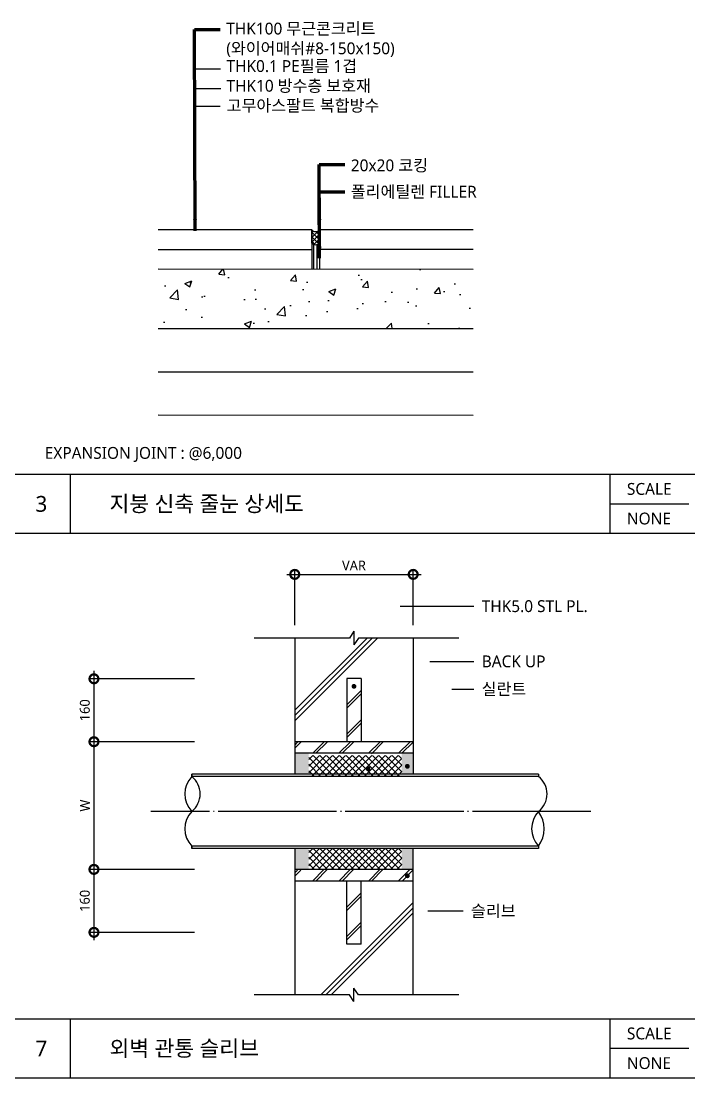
# Model space of a CAD drawing. Header units: millimetres. Extents: x 465 to 41696, y 198 to 5730.
# Drawn here: x 3926 to 5617, y 2970 to 5648 of the extents above; entities that cross this region are included whole.
import ezdxf
from ezdxf.enums import TextEntityAlignment as Align

# ---------------------------------------------------------------- set-up
doc = ezdxf.new("R2010")
doc.units = ezdxf.units.MM
doc.header["$LTSCALE"] = 200
doc.linetypes.add('CEN', pattern=[62, 60, -1, 0, -1])
doc.linetypes.add('CEN-GAUN', pattern=[32.2, 30, -1, 0.2, -1])
doc.layers.get('DEFPOINTS').update_dxf_attribs({"color": 137})
for name, color, linetype in [('01단열재', 252, 'Continuous'), ('01하지철물', 8, 'Continuous'), ('3', 3, 'Continuous'), ('A-CON', 2, 'Continuous'), ('cen', 1, 'CEN'), ('CON', 2, 'Continuous'), ('DIM', 7, 'Continuous'), ('HAT', 8, 'Continuous'), ('HAT-8', 8, 'Continuous'), ('HAT-9', 9, 'Continuous'), ('LEAD', 6, 'Continuous'), ('LED', 7, 'Continuous'), ('SEC-6', 6, 'Continuous'), ('SEC-7', 7, 'Continuous'), ('SYM', 7, 'Continuous'), ('TABLE', 7, 'Continuous'), ('TEXT', 3, 'Continuous'), ('TXT-LINE', 6, 'Continuous'), ('X-ER', 15, 'ER-X')]:
    doc.layers.add(name, color=color, linetype=linetype)
doc.styles.add('arial', font='arial.ttf')
doc.styles.add('HB-tx', font='malgun.ttf', dxfattribs={"width": 0.9})
doc.styles.get("Standard").update_dxf_attribs({"font": 'arial.ttf'})
doc.styles.add('스타일1', font='malgun.ttf')
doc.linetypes.add('ER-X', pattern='A,10,-0.8,["X",Standard,S=0.6,R=0,X=-0.15,Y=-0.3],-0.8', length=11.6)
doc.linetypes.add('INSUL150', pattern='A,0.00254,-2.54,[134,ltypeshp.shx,S=18.75,R=0,X=-2.54,Y=0],-69.92,[134,ltypeshp.shx,S=18.75,R=180,X=2.54,Y=0],-2.54', length=75.00254)
doc.dimstyles.new('CJA$0', dxfattribs={"dimscale": 300, "dimtxt": 2.7, "dimasz": 1, "dimexe": 2, "dimexo": 3, "dimgap": 1, "dimtad": 1, "dimdec": 0, "dimzin": 1, "dimdsep": 46, "dimtxsty": 'arial', "dimblk": 'DOT', "dimcen": 0.09, "dimdle": 1, "dimclrd": 256, "dimclre": 256, "dimclrt": 3, "dimadec": 0, "dimazin": 0, "dimtfac": 1, "dimtdec": 0, "dimtmove": 2, "dimatfit": 3, "dimldrblk": 'DOT', "dimfxl": 1, "dimtolj": 1, "dimtzin": 1, "dimarcsym": 0})
doc.dimstyles.get("Standard").update_dxf_attribs({"dimtxt": 0.18, "dimasz": 0.18, "dimexe": 0.18, "dimexo": 0.0625, "dimgap": 0.09, "dimtad": 0, "dimtih": 1, "dimtoh": 1, "dimdec": 4, "dimzin": 0, "dimdsep": 46, "dimtxsty": 'Standard', "dimcen": 0.09, "dimadec": 0, "dimazin": 0, "dimtfac": 1, "dimtdec": 4, "dimtofl": 0, "dimtmove": 0, "dimatfit": 3, "dimfxl": 1, "dimtolj": 1, "dimtzin": 0, "dimarcsym": 0})

# ---------------------------------------------------------------- blocks, each defined once
blk = doc.blocks.new('*X3')
at = {"color": 0}
for p, q in [((231.86, 2488.94), (245.88, 2502.97)), ((231.93, 2494.67), (240.23, 2502.97)), ((231.99, 2500.39), (234.57, 2502.97)), ((247.29, 2484.97), (231.99, 2500.27)), ((233.54, 2484.97), (251.54, 2502.97)), ((252.95, 2484.97), (234.95, 2502.97)), ((239.2, 2484.97), (257.2, 2502.97)), ((258.61, 2484.97), (240.61, 2502.97)), ((244.85, 2484.97), (262.85, 2502.97)), ((264.26, 2484.97), (246.26, 2502.97)), ((250.51, 2484.97), (268.51, 2502.97)), ((269.92, 2484.97), (251.92, 2502.97)), ((256.17, 2484.97), (274.17, 2502.97)), ((275.58, 2484.97), (257.58, 2502.97)), ((261.82, 2484.97), (279.82, 2502.97)), ((281.23, 2484.97), (263.23, 2502.97)), ((267.48, 2484.97), (285.48, 2502.97)), ((286.89, 2484.97), (268.89, 2502.97)), ((273.14, 2484.97), (291.14, 2502.97)), ((292.55, 2484.97), (274.55, 2502.97)), ((278.79, 2484.97), (296.79, 2502.97)), ((298.2, 2484.97), (280.2, 2502.97)), ((284.45, 2484.97), (302.45, 2502.97)), ((303.86, 2484.97), (285.86, 2502.97)), ((290.11, 2484.97), (308.11, 2502.97)), ((309.52, 2484.97), (291.52, 2502.97)), ((295.77, 2484.97), (312.02, 2501.23)), ((312.02, 2488.12), (297.18, 2502.97)), ((301.42, 2484.97), (312.02, 2495.57)), ((312.02, 2493.78), (302.83, 2502.97)), ((312.02, 2499.43), (308.49, 2502.97)), ((235.98, 2484.97), (231.86, 2489.09)), ((241.64, 2484.97), (231.93, 2494.68)), ((307.08, 2484.97), (312.02, 2489.91))]:
    blk.add_line(p, q, dxfattribs=at)
blk = doc.blocks.new('_DotSmall')
at = {"color": 0, "linetype": 'ByBlock', "const_width": 0.5}
blk.add_lwpolyline([(-0.0625, 0, 1), (0.0625, 0, 1)], format="xyb", close=True, dxfattribs=at)
blk = doc.blocks.new('*D42')
at = {"layer": 'DEFPOINTS', "color": 0, "transparency": 16777216}
for p in [(4919.2, 4245.9), (4619.2, 4087.5), (4919.2, 4087.5)]:
    blk.add_point(p, dxfattribs=at)
at = {"layer": 'DIM', "color": 7, "lineweight": -2, "transparency": 16777216}
for p, q in [((4599.2, 4245.9), (4939.2, 4245.9)), ((4619.2, 4117.5), (4619.2, 4255.9)), ((4919.2, 4117.5), (4919.2, 4255.9))]:
    blk.add_line(p, q, dxfattribs=at)
at = {"layer": 'DIM', "color": 7, "lineweight": -2, "transparency": 16777216, "xscale": 45, "yscale": 45, "zscale": 45, "rotation": 180}
blk.add_blockref('_DotSmall', (4619.2, 4245.9), dxfattribs=at)
at = {"layer": 'DIM', "color": 7, "lineweight": -2, "transparency": 16777216, "xscale": 45, "yscale": 45, "zscale": 45}
blk.add_blockref('_DotSmall', (4919.2, 4245.9), dxfattribs=at)
at = {"layer": 'DIM', "color": 3, "transparency": 16777216, "insert": (4769.2, 4268.4), "char_height": 25, "attachment_point": 5, "style": '스타일1'}
blk.add_mtext('\\A1;VAR', dxfattribs=at)
blk = doc.blocks.new('_DOT')
at = {"color": 0, "linetype": 'ByBlock'}
blk.add_line((-0.5, 0), (-1, 0), dxfattribs=at)
at = {"color": 0, "linetype": 'ByBlock', "const_width": 0.5}
blk.add_lwpolyline([(-0.25, 0, 1), (0.25, 0, 1)], format="xyb", close=True, dxfattribs=at)
blk = doc.blocks.new('*D43')
at = {"layer": 'DEFPOINTS', "color": 0, "transparency": 16777216}
for p in [(4395.3, 3981.3), (4110.6, 3821.8), (4395.3, 3821.8)]:
    blk.add_point(p, dxfattribs=at)
at = {"layer": 'DIM', "color": 7, "lineweight": -2, "transparency": 16777216}
for p, q in [((4110.6, 4001.3), (4110.6, 3801.8)), ((4365.3, 3981.3), (4100.6, 3981.3)), ((4365.3, 3821.8), (4100.6, 3821.8))]:
    blk.add_line(p, q, dxfattribs=at)
at = {"layer": 'DIM', "color": 7, "lineweight": -2, "transparency": 16777216, "xscale": 45, "yscale": 45, "zscale": 45}
for p, rotation in [((4110.6, 3981.3), 90), ((4110.6, 3821.8), 270)]:
    blk.add_blockref('_DotSmall', p, dxfattribs=dict(at, rotation=rotation))
at = {"layer": 'DIM', "color": 3, "transparency": 16777216, "insert": (4087.6, 3901.5), "char_height": 25, "attachment_point": 5, "rotation": 90, "style": '스타일1'}
blk.add_mtext('\\A1;160', dxfattribs=at)
blk = doc.blocks.new('*D44')
at = {"layer": 'DEFPOINTS', "color": 0, "transparency": 16777216}
for p in [(4395.3, 3498.3), (4110.6, 3338.7), (4395.3, 3338.7)]:
    blk.add_point(p, dxfattribs=at)
at = {"layer": 'DIM', "color": 7, "lineweight": -2, "transparency": 16777216}
for p, q in [((4110.6, 3518.3), (4110.6, 3318.7)), ((4365.3, 3498.3), (4100.6, 3498.3)), ((4365.3, 3338.7), (4100.6, 3338.7))]:
    blk.add_line(p, q, dxfattribs=at)
at = {"layer": 'DIM', "color": 7, "lineweight": -2, "transparency": 16777216, "xscale": 45, "yscale": 45, "zscale": 45}
for p, rotation in [((4110.6, 3498.3), 90), ((4110.6, 3338.7), 270)]:
    blk.add_blockref('_DotSmall', p, dxfattribs=dict(at, rotation=rotation))
at = {"layer": 'DIM', "color": 3, "transparency": 16777216, "insert": (4087.6, 3418.5), "char_height": 25, "attachment_point": 5, "rotation": 90, "style": '스타일1'}
blk.add_mtext('\\A1;160', dxfattribs=at)
blk = doc.blocks.new('*D45')
at = {"layer": 'DEFPOINTS', "color": 0, "transparency": 16777216}
for p in [(4395.3, 3821.8), (4110.6, 3498.3), (4395.3, 3498.3)]:
    blk.add_point(p, dxfattribs=at)
at = {"layer": 'DIM', "color": 7, "lineweight": -2, "transparency": 16777216}
for p, q in [((4110.6, 3841.8), (4110.6, 3478.3)), ((4365.3, 3821.8), (4100.6, 3821.8)), ((4365.3, 3498.3), (4100.6, 3498.3))]:
    blk.add_line(p, q, dxfattribs=at)
at = {"layer": 'DIM', "color": 7, "lineweight": -2, "transparency": 16777216, "xscale": 45, "yscale": 45, "zscale": 45}
for p, rotation in [((4110.6, 3821.8), 90), ((4110.6, 3498.3), 270)]:
    blk.add_blockref('_DotSmall', p, dxfattribs=dict(at, rotation=rotation))
at = {"layer": 'DIM', "color": 3, "transparency": 16777216, "insert": (4088.1, 3660), "char_height": 25, "attachment_point": 5, "rotation": 90, "style": '스타일1'}
blk.add_mtext('\\A1;W', dxfattribs=at)

msp = doc.modelspace()

# ---------------------------------------------------------------- hatches: boundary and pattern name
at = {"layer": 'HAT'}
h = msp.add_hatch(dxfattribs=at)
h.set_pattern_fill('AR-CONC', color=253)
h.set_pattern_definition([(50, (264.83, -1584.61), (182.1847, -15.939), [19.05, -209.55]), (355, (264.83, -1584.61), (-35.2434, 191.057), [15.24, -167.6406]), (100.4514, (280.02, -1585.94), (146.9412, 175.1178), [16.19, -178.0902]), (46.1842, (264.83, -1533.81), (271.079, -42.0423), [28.575, -314.325]), (96.6356, (287.42, -1537.32), (237.404, 247.426), [24.285, -267.136]), (351.184, (264.83, -1533.8), (237.404, 247.426), [22.86, -251.46]), (21, (290.23, -1546.51), (151.6144, -102.2652), [19.05, -209.55]), (326, (290.23, -1546.51), (61.802, 184.188), [15.24, -167.64]), (71.4514, (302.87, -1555.04), (213.4164, 81.9228), [16.19, -178.09]), (37.5, (264.83, -1584.61), (3.0886, 84.55504), [0, -165.608, 0, -170.18, 0, -168.275]), (7.5, (264.83, -1584.61), (66.8197, 100.1806), [0, -97.028, 0, -161.798, 0, -64.135]), (327.5, (208.19, -1584.61), (135.5906, -5.72874), [0, -63.5, 0, -198.12, 0, -262.89]), (317.5, (182.79, -1584.61), (148.1292, 25.4265), [0, -82.55, 0, -131.572, 0, -186.69])])
h.paths.add_polyline_path([(5068.4, 5018.9), (4273.3, 5019), (4273.3, 4869), (5068.4, 4868.9)])

# ---------------------------------------------------------------- linework, layer by layer
at = {"color": 0}
for p, q in [((4662.2, 5099.8), (4678.5, 5116)), ((4662.2, 5111.6), (4666.5, 5115.8)), ((4682.2, 5093.4), (4662.2, 5113.4)), ((4662.2, 5088), (4682.2, 5108)), ((4680.2, 5083.7), (4662.2, 5101.6)), ((4670.9, 5081.2), (4662.2, 5089.9)), ((4667.9, 5081.9), (4682.2, 5096.2)), ((4682.2, 5105.2), (4672.9, 5114.5)), ((4667.6, 5018.9), (4667.6, 5082)), ((4675.9, 5018.9), (4675.9, 5081.7))]:
    msp.add_line(p, q, dxfattribs=at)
at = {"layer": '01단열재', "linetype": 'INSUL150', "ltscale": 0.007}
msp.add_line((4273.3, 4759), (5071.2, 4758.9), dxfattribs=at)
at = {"layer": '01하지철물'}
msp.add_line((5071.2, 4648.9), (4273.3, 4649.1), dxfattribs=at)
at = {"layer": '3'}
for p, q in [((4662.2, 5118.9), (4273.3, 5119)), ((4662.2, 5118.9), (4662.2, 5018.9)), ((5071.2, 5118.9), (4682.2, 5118.9)), ((4682.2, 5118.9), (4682.2, 5018.9))]:
    msp.add_line(p, q, dxfattribs=at)
at = {"layer": 'A-CON'}
for points in [[(5071.2, 5018.9), (4273.3, 5019)], [(4273.3, 4869), (5071.2, 4868.9)]]:
    msp.add_lwpolyline(points, dxfattribs=at)
at = {"layer": 'cen', "linetype": 'CEN-GAUN', "ltscale": 0.05}
msp.add_line((5369.2, 3645.3), (4254.8, 3645.3), dxfattribs=at)
at = {"layer": 'CON'}
for p, q in [((4619.2, 4084.6), (4619.2, 3739.4)), ((4919.2, 4084.6), (4919.2, 3739.4)), ((4619.2, 3551.2), (4619.2, 3180.3)), ((4919.2, 3180.3), (4919.2, 3551.2))]:
    msp.add_line(p, q, dxfattribs=at)
at = {"layer": 'HAT-8'}
for p, q in [((4619.2, 3901.5), (4802.3, 4084.6)), ((4619.2, 3874.7), (4829.1, 4084.6)), ((4619.2, 3888.1), (4815.7, 4084.6)), ((4684.9, 3180.3), (4919.2, 3414.6)), ((4698.3, 3180.3), (4919.2, 3401.2)), ((4711.7, 3180.3), (4919.2, 3387.8))]:
    msp.add_line(p, q, dxfattribs=at)
at = {"layer": 'HAT-8', "linetype": 'Continuous'}
for p, q in [((4787.3, 3951.5), (4751.1, 3915.3)), ((4787.3, 3943.2), (4751.1, 3907)), ((4787.3, 3877.4), (4751.1, 3841.2)), ((4787.3, 3869.1), (4751.1, 3832.9)), ((4626.5, 3820.8), (4619.2, 3813.5)), ((4634.8, 3820.8), (4619.2, 3805.2)), ((4693, 3820.8), (4664.6, 3792.4)), ((4701.3, 3820.8), (4672.9, 3792.4)), ((4759.6, 3820.8), (4731.1, 3792.4)), ((4767.9, 3820.8), (4739.5, 3792.4)), ((4834.4, 3820.8), (4806, 3792.4)), ((4842.7, 3820.8), (4813.3, 3791.4)), ((4910.8, 3821.1), (4882.1, 3792.4)), ((4919.2, 3821.1), (4890.4, 3792.4)), ((4626.5, 3496.6), (4619.2, 3489.4)), ((4634.8, 3496.6), (4619.2, 3481.1)), ((4693, 3497.6), (4664.2, 3468.8)), ((4701.3, 3497.6), (4672.5, 3468.8)), ((4759.6, 3497.6), (4730.8, 3468.8)), ((4767.9, 3497.6), (4739.1, 3468.8)), ((4834.4, 3497.6), (4805.6, 3468.8)), ((4842.7, 3497.6), (4814, 3468.8)), ((4910.8, 3497.6), (4882.1, 3468.9)), ((4919.2, 3496.9), (4891, 3468.8)), ((4787.3, 3438.5), (4751.1, 3402.3)), ((4787.3, 3430.2), (4751.1, 3394)), ((4787.3, 3364.5), (4751.1, 3328.3)), ((4787.3, 3356.2), (4751.1, 3320))]:
    msp.add_line(p, q, dxfattribs=at)
at = {"layer": 'HAT-8', "color": 253}
for points in [[(4619.2, 3792.4), (4654.5, 3792.4), (4619.2, 3738.8), (4654.5, 3738.8)], [(4889.8, 3792.4), (4919.2, 3792.4), (4889.8, 3738.8), (4919.2, 3738.8)], [(4619.2, 3550.6), (4654.5, 3550.6), (4619.2, 3497.6), (4654.5, 3497.6)], [(4889.8, 3550.6), (4919.2, 3550.6), (4889.8, 3497.6), (4919.2, 3497.6)]]:
    msp.add_solid(points, dxfattribs=at)
at = {"layer": 'HAT-9'}
for p, q in [((4662.2, 5085.6), (4662.2, 5118.9)), ((4682.2, 5118.9), (4682.2, 5085.6))]:
    msp.add_line(p, q, dxfattribs=at)
for centre in [(4672.2, 5127.9), (4672.2, 5094.6)]:
    msp.add_arc(centre, 13.4, 221.8706, 318.1294, dxfattribs=at)
at = {"layer": 'LED'}
for points in [[(4770.7, 3964.7, 6.05, 6.05, 1), (4767.7, 3959.4, 6.05, 6.05, 1), (4770.7, 3964.7, 0, 0, 0), (4886.6, 4165.4, 0, 0, 0)], [(4806.3, 3756.1, 6.05, 6.05, 1), (4803.2, 3750.8, 6.05, 6.05, 1), (4806.3, 3756.1, 0, 0, 0), (4961.7, 4025.4, 0, 0, 0)], [(4906, 3762.2, 6.05, 6.05, 1), (4903, 3756.9, 6.05, 6.05, 1), (4906, 3762.2, 0, 0, 0), (5017.5, 3955.4, 0, 0, 0)], [(4906, 3479.4, 6.05, 6.05, -1), (4903, 3484.6, 6.05, 6.05, -1), (4906, 3479.4, 0, 0, 0), (4955.9, 3392.9, 0, 0, 0)]]:
    msp.add_lwpolyline(points, format="xyseb", dxfattribs=at)
for points in [[(4886.6, 4165.4), (5072.8, 4165.4)], [(4961.7, 4025.4), (5072.8, 4025.4)], [(5017.5, 3955.4), (5072.8, 3955.4)], [(4955.9, 3392.9), (5045.7, 3392.9)]]:
    msp.add_lwpolyline(points, dxfattribs=at)
at = {"layer": 'SEC-6', "linetype": 'Continuous'}
for p, q in [((4751.1, 3981.8), (4751.1, 3821.8)), ((4787.3, 3981.8), (4751.1, 3981.8)), ((4787.3, 3981.8), (4787.3, 3821.8)), ((4919.2, 3821.8), (4619.2, 3821.8)), ((4919.2, 3792.4), (4619.2, 3792.4)), ((4919.2, 3497.6), (4619.2, 3497.6)), ((4919.2, 3468.8), (4619.2, 3468.8)), ((4751.1, 3308.8), (4751.1, 3468.8)), ((4787.3, 3308.8), (4787.3, 3468.8)), ((4787.3, 3308.8), (4751.1, 3308.8))]:
    msp.add_line(p, q, dxfattribs=at)
at = {"layer": 'SEC-7', "linetype": 'Continuous'}
for p, q in [((4358.4, 3733.5), (4358.4, 3739.4)), ((4358.4, 3739.4), (4358.4, 3733.5)), ((5236.9, 3739.4), (4358.4, 3739.4)), ((5236.9, 3733.5), (4358.4, 3733.5)), ((5236.9, 3739.4), (5236.9, 3733.5)), ((4358.4, 3551.2), (4358.4, 3557.1)), ((4358.4, 3557.1), (4358.4, 3551.2)), ((5236.9, 3557.1), (4358.4, 3557.1)), ((5236.9, 3551.2), (4358.4, 3551.2)), ((5236.9, 3557.1), (5236.9, 3551.2))]:
    msp.add_line(p, q, dxfattribs=at)
at = {"layer": 'SYM'}
for p, q in [((4769.2, 4101.8), (4757.5, 4084.6)), ((4769.2, 4101.8), (4769.2, 4067.3)), ((4757.5, 4084.6), (4516.1, 4084.6)), ((4781, 4084.6), (4769.2, 4067.3)), ((5034.9, 4084.6), (4781, 4084.6)), ((4781, 3180.3), (4769.2, 3197.5)), ((4769.2, 3163.1), (4769.2, 3197.5)), ((4757.5, 3180.3), (4516.1, 3180.3)), ((4769.2, 3163.1), (4757.5, 3180.3)), ((5034.9, 3180.3), (4781, 3180.3))]:
    msp.add_line(p, q, dxfattribs=at)
at = {"layer": 'SYM', "color": 8}
for centre, radius, start, end in [((4404.6, 3689.4), 63.9, 136.3293, 223.6707), ((4323.5, 3689.4), 56.2, 308.3181, 51.6819), ((5202, 3689.4), 56.2, 308.3181, 51.6819), ((4404.6, 3601.2), 63.9, 136.3293, 223.6707), ((5283.1, 3601.2), 63.9, 136.3293, 223.6707), ((5174.1, 3601.2), 76.7, 324.8784, 35.1216)]:
    msp.add_arc(centre, radius, start, end, dxfattribs=at)
at = {"layer": 'TABLE', "color": 4}
for p, q in [((465, 4500), (7335, 4500)), ((4050, 4500), (4050, 4350)), ((5417.5, 4500), (5417.5, 4350)), ((5417.5, 4425), (5617.5, 4425)), ((465, 3120), (7335, 3120)), ((4050, 3120), (4050, 2970)), ((5417.5, 3120), (5417.5, 2970)), ((5417.5, 3045), (5617.5, 3045))]:
    msp.add_line(p, q, dxfattribs=at)
at = {"layer": 'TABLE', "color": 3}
for p, q in [((465, 4350), (7335, 4350)), ((465, 2970), (7335, 2970))]:
    msp.add_line(p, q, dxfattribs=at)
at = {"layer": 'TXT-LINE'}
for points in [[(4431.1, 5526.5), (4367.1, 5526.5)], [(4431.6, 5476.5), (4367.6, 5476.5)], [(4430.6, 5431.4), (4366.6, 5431.4)]]:
    msp.add_lwpolyline(points, dxfattribs=at)
at = {"layer": 'X-ER', "color": 15, "ltscale": 0.1}
for points in [[(4273.3, 5069), (4662.2, 5069)], [(5071.2, 5069), (4675.9, 5069)]]:
    msp.add_lwpolyline(points, dxfattribs=at)

# ---------------------------------------------------------------- block references
at = {"layer": 'HAT-8', "xscale": -2.941176470834762, "yscale": 2.941176470369101, "zscale": 2.941176470588212}
for p in [(5572.2, -3574.9), (5572.2, -3810.5)]:
    msp.add_blockref('*X3', p, dxfattribs=at)

# ---------------------------------------------------------------- texts
at = {"layer": 'TEXT', "color": 3, "style": '스타일1'}
for s, p in [('THK100 무근콘크리트', (4445.8, 5614)), ('(와이어매쉬#8-150x150)', (4445.8, 5564)), ('THK0.1 PE필름 1겹', (4446.3, 5519)), ('THK10 방수층 보호재', (4446.3, 5469)), ('고무아스팔트 복합방수', (4446.8, 5419))]:
    msp.add_text(s, height=30, dxfattribs=at).set_placement(p)
at = {"layer": 'TEXT', "style": '스타일1'}
for s, p in [('20x20 코킹', (4761.2, 5267.4)), ('폴리에틸렌 FILLER', (4761.2, 5200.6)), ('EXPANSION JOINT : @6,000', (3985.9, 4538.7))]:
    msp.add_text(s, height=30, dxfattribs=at).set_placement(p)
for s, p in [('SCALE', (5517.2, 4462.5)), ('NONE', (5516.3, 4387.4)), ('SCALE', (5517.2, 3082.5)), ('NONE', (5516.3, 3007.4))]:
    msp.add_text(s, height=30, dxfattribs=at).set_placement(p, align=Align.MIDDLE_CENTER)
for s, height, p in [('지붕 신축 줄눈 상세도', 40, (4150, 4424.9)), ('THK5.0 STL PL.', 30, (5092.8, 4165.4)), ('BACK UP', 30, (5092.8, 4025.4)), ('실란트', 30, (5092.8, 3955.4)), ('외벽 관통 슬리브', 40, (4150, 3044.9))]:
    msp.add_text(s, height=height, dxfattribs=at).set_placement(p, align=Align.MIDDLE_LEFT)
at = {"layer": 'TEXT', "color": 6, "style": '스타일1'}
for s, p in [('3', (3977.4, 4424.6)), ('7', (3977.4, 3044.6))]:
    msp.add_text(s, height=40, dxfattribs=at).set_placement(p, align=Align.MIDDLE_CENTER)
at = {"layer": 'TEXT', "style": '스타일1'}
msp.add_text('슬리브', height=30, rotation=360, dxfattribs=at).set_placement((5065.7, 3393), align=Align.MIDDLE_LEFT)

# ---------------------------------------------------------------- dimensions: what is measured, and where the dimension line sits
at = {"layer": 'DIM'}
dim = msp.add_linear_dim(base=(4919.2, 4245.9), p1=(4619.2, 4087.5), p2=(4919.2, 4087.5), text='VAR', dimstyle='CJA$0', override={"dimscale": 10, "dimtxt": 2.5, "dimasz": 4.5, "dimexe": 1, "dimzin": 8, "dimlunit": 6, "dimtxsty": '스타일1', "dimblk1": 'DotSmall', "dimblk2": 'DotSmall', "dimsah": 1, "dimcen": 1, "dimdle": 2, "dimclrd": 7, "dimclre": 7, "dimtix": 1, "dimfxl": 2, "dimtzin": 0}, dxfattribs=at)
dim.commit()
dim.dimension.update_dxf_attribs({"geometry": '*D42', "text_midpoint": (4769.2, 4268.4)})
for base, p1, p2, picture, middle in [((4110.5689, 3821.7796), (4395.3208, 3981.2913), (4395.3208, 3821.7796), '*D43', (4087.5849, 3901.5354)), ((4110.6, 3338.7), (4395.3, 3498.3), (4395.3, 3338.7), '*D44', (4087.6, 3418.5))]:
    dim = msp.add_linear_dim(base=base, p1=p1, p2=p2, angle=90, dimstyle='CJA$0', override={"dimscale": 10, "dimtxt": 2.5, "dimasz": 4.5, "dimexe": 1, "dimzin": 8, "dimlunit": 6, "dimtxsty": '스타일1', "dimblk1": 'DotSmall', "dimblk2": 'DotSmall', "dimsah": 1, "dimcen": 1, "dimdle": 2, "dimclrd": 7, "dimclre": 7, "dimtix": 1, "dimfxl": 2, "dimtzin": 0}, dxfattribs=at)
    dim.commit()
    dim.dimension.update_dxf_attribs({"geometry": picture, "text_midpoint": middle})
dim = msp.add_linear_dim(base=(4110.6, 3498.3), p1=(4395.3, 3821.8), p2=(4395.3, 3498.3), angle=90, text='W', dimstyle='CJA$0', override={"dimscale": 10, "dimtxt": 2.5, "dimasz": 4.5, "dimexe": 1, "dimzin": 8, "dimlunit": 6, "dimtxsty": '스타일1', "dimblk1": 'DotSmall', "dimblk2": 'DotSmall', "dimsah": 1, "dimcen": 1, "dimdle": 2, "dimclrd": 7, "dimclre": 7, "dimtix": 1, "dimfxl": 2, "dimtzin": 0}, dxfattribs=at)
dim.commit()
dim.dimension.update_dxf_attribs({"geometry": '*D45', "text_midpoint": (4088.1, 3660)})

# ---------------------------------------------------------------- leaders
at = {"layer": 'LEAD', "color": 6}
for points in [[(4366.6, 5116.4), (4365.6, 5626.5), (4430.6, 5626.5)], [(4681.8, 5116.4), (4680.8, 5284.8), (4745.8, 5284.8)], [(4682.2, 5047.3), (4681.2, 5215.7), (4746.3, 5215.7)]]:
    msp.add_leader(points, dimstyle='Standard', override={"dimscale": 10, "dimasz": 3, "dimexe": 1, "dimexo": 3, "dimgap": 1.3, "dimdsep": 44, "dimtxsty": 'HB-tx', "dimcen": 2.5, "dimclrd": 256, "dimclre": 256, "dimtolj": 0, "dimtzin": 8, "dimlwd": 65535, "dimlwe": 65535}, dxfattribs=at)

doc.saveas('drawing.dxf')
